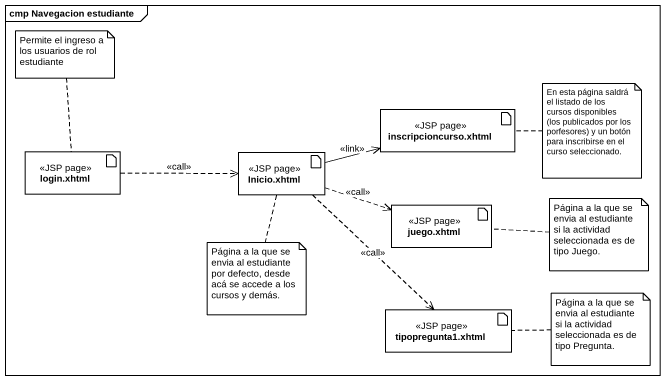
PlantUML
@startuml
mainframe cmp Navegacion estudiante
artifact "inscripcioncurso.xhtml" as inscripcioncurso_xhtml <<JSP page>>
artifact "login.xhtml" as login_xhtml <<JSP page>>
artifact "Inicio.xhtml" as Inicio_xhtml <<JSP page>>
artifact "juego.xhtml" as juego_xhtml <<JSP page>>
artifact "tipopregunta1.xhtml" as tipopregunta1_xhtml <<JSP page>>
login_xhtml .right.> Inicio_xhtml : <<call>>
Inicio_xhtml -right-> inscripcioncurso_xhtml : <<link>>
Inicio_xhtml .right.> juego_xhtml : <<call>>
Inicio_xhtml ..> tipopregunta1_xhtml : <<call>>
note top of login_xhtml : Permite el ingreso a los usuarios de rol estudiante
note right of inscripcioncurso_xhtml : En esta página saldrá el listado de los cursos disponibles (los publicados por los porfesores) y un botón para inscribirse en el curso seleccionado.
note right of juego_xhtml : Página a la que se envia al estudiante si la actividad seleccionada es de tipo Juego.
note bottom of Inicio_xhtml : Página a la que se envia al estudiante por defecto, desde acá se accede a los cursos y demás.
note right of tipopregunta1_xhtml : Página a la que se envia al estudiante si la actividad seleccionada es de tipo Pregunta.
@enduml
